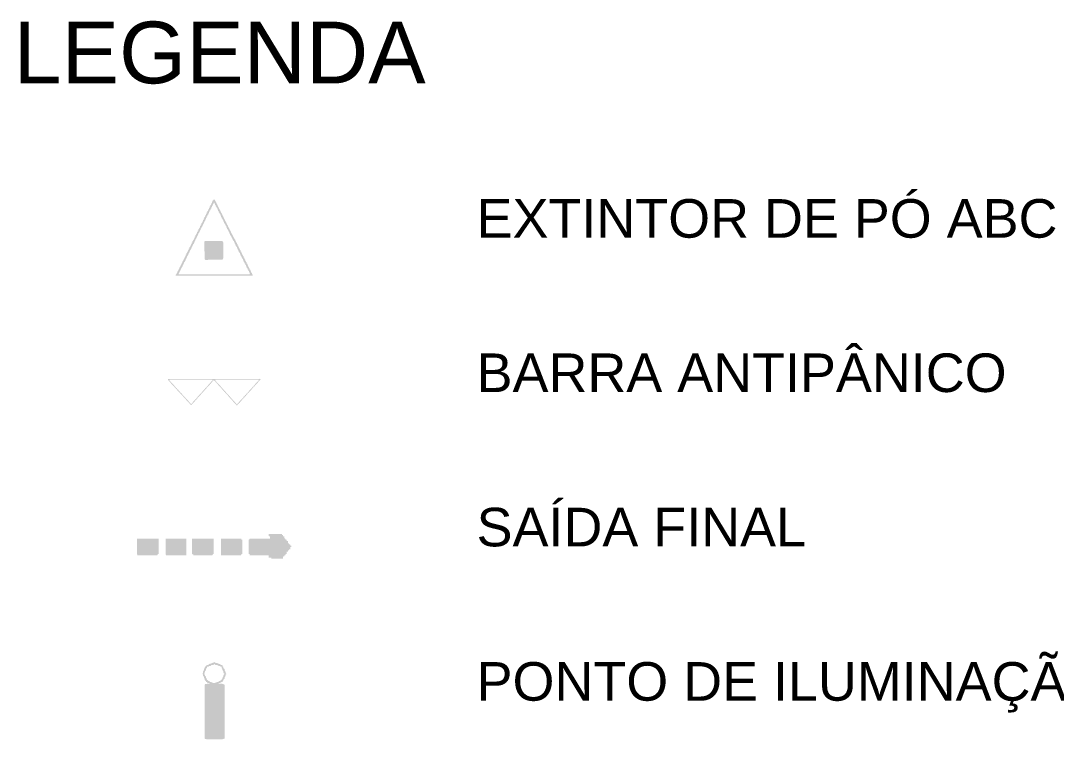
# Model space of a CAD drawing. Header units: metres. Extents: x -2 to 169, y -5 to 45.
# Drawn here: x 34.05 to 40.76, y 11.25 to 15.91 of the extents above; entities that cross this region are included whole.
import ezdxf

# ---------------------------------------------------------------- set-up
doc = ezdxf.new("R2010")
doc.units = ezdxf.units.M
doc.header["$LTSCALE"] = 0.1
doc.layers.add('LEGENDA', color=7, linetype='Continuous', lineweight=13)
doc.styles.add('COSCIP-TEXTO', font='arial.ttf')

# ---------------------------------------------------------------- blocks, each defined once
blk = doc.blocks.new('EXTINTOR_PQS_ABC')
h = blk.add_hatch(color=256)
h.dxf.hatch_style = 1
h.paths.add_polyline_path([(-0.0118, 0.4919), (0.0099, 0.4919), (0.0123, 0.4772), (0.0195, 0.4723), (0.0212, 0.4567), (0.0293, 0.4527), (0.0312, 0.438), (0.0394, 0.4331), (0.0421, 0.4184), (0.0491, 0.4136), (0.0512, 0.3989), (0.0586, 0.394), (0.0603, 0.3776), (0.0677, 0.3755), (0.0701, 0.3597), (0.0785, 0.3548), (0.0813, 0.3401), (0.0882, 0.3352), (0.0902, 0.3206), (0.0978, 0.3157), (0.0995, 0.2991), (0.1068, 0.2973), (0.11, 0.2814), (0.1177, 0.2765), (0.1204, 0.2618), (0.1274, 0.2569), (0.1293, 0.2423), (0.1369, 0.2374), (0.1386, 0.221), (0.1469, 0.2178), (0.1493, 0.2031), (0.1558, 0.2), (0.1595, 0.1835), (0.1665, 0.1786), (0.1681, 0.164), (0.1761, 0.1591), (0.1778, 0.1419), (0.1861, 0.1395), (0.1886, 0.1248), (0.1949, 0.1217), (0.1987, 0.1052), (0.2056, 0.1003), (0.2074, 0.0856), (0.2153, 0.0808), (0.2169, 0.0655), (0.2253, 0.0612), (0.2281, 0.0465), (0.2351, 0.0416), (0.2377, 0.0269), (0.2447, 0.022), (0.2463, 0.0068), (0.2536, 0.0042), (0.2561, -0.0065), (0.2621, -0.0098), (0.2659, -0.0229), (0.2732, -0.0256), (0.2757, -0.0426), (0.2823, -0.0465), (0.2854, -0.0627), (0.2928, -0.0706), (0.2952, -0.0822), (0.302, -0.0856), (0.305, -0.1011), (0.3124, -0.1037), (0.3148, -0.1209), (0.3216, -0.1248), (0.324, -0.1395), (0.3334, -0.1517), (0.3344, -0.1603), (0.3415, -0.164), (0.3442, -0.1794), (0.3515, -0.1823), (0.3535, -0.1982), (0.3603, -0.2031), (0.3637, -0.2195), (0.3726, -0.23), (0.3735, -0.2385), (0.3809, -0.2416), (0.3833, -0.2577), (0.3907, -0.2606), (0.3927, -0.2765), (0.3993, -0.2814), (0.4052, -0.3034), (0.4118, -0.3083), (0.4127, -0.3166), (0.42, -0.3199), (0.4225, -0.336), (0.4298, -0.3392), (0.4323, -0.356), (0.4383, -0.3597), (0.4413, -0.3744), (0.4445, -0.3818), (0.451, -0.3866), (0.4518, -0.3949), (0.4592, -0.3977), (0.4613, -0.4136), (0.469, -0.4179), (0.4714, -0.4344), (0.4769, -0.438), (0.4812, -0.4544), (0.4867, -0.4576), (0.4902, -0.4649), (0.491, -0.4731), (0.4983, -0.4756), (0.5, -0.4919), (-0.5, -0.4919), (-0.4976, -0.4748), (-0.4896, -0.4723), (-0.4858, -0.4576), (-0.4799, -0.4527), (-0.4767, -0.438), (-0.4707, -0.4345), (-0.4682, -0.4237), (-0.462, -0.4209), (-0.4585, -0.4042), (-0.4524, -0.4013), (-0.4499, -0.3866), (-0.4462, -0.3785), (-0.4413, -0.3759), (-0.437, -0.3597), (-0.4315, -0.3563), (-0.4291, -0.3455), (-0.4225, -0.3426), (-0.4204, -0.3279), (-0.4138, -0.323), (-0.4108, -0.3083), (-0.4071, -0.2999), (-0.4022, -0.2975), (-0.3982, -0.2814), (-0.3924, -0.278), (-0.3899, -0.2672), (-0.3834, -0.2643), (-0.3813, -0.2496), (-0.3753, -0.2452), (-0.3723, -0.2374), (-0.3704, -0.2218), (-0.363, -0.2185), (-0.3606, -0.2022), (-0.3532, -0.1992), (-0.3508, -0.1878), (-0.3428, -0.1786), (-0.3402, -0.164), (-0.3337, -0.1601), (-0.3312, -0.1432), (-0.3239, -0.1402), (-0.3214, -0.1244), (-0.3141, -0.121), (-0.3096, -0.1052), (-0.3037, -0.1003), (-0.3005, -0.0856), (-0.2945, -0.0818), (-0.2921, -0.0649), (-0.2847, -0.062), (-0.2822, -0.0465), (-0.2749, -0.043), (-0.2739, -0.0343), (-0.2651, -0.0236), (-0.262, -0.0098), (-0.2554, -0.0059), (-0.2536, 0.0122), (-0.2465, 0.0147), (-0.2431, 0.0326), (-0.2357, 0.0343), (-0.2337, 0.0514), (-0.226, 0.0538), (-0.224, 0.071), (-0.217, 0.0734), (-0.2144, 0.0905), (-0.2074, 0.093), (-0.2046, 0.1101), (-0.1965, 0.1126), (-0.1945, 0.1297), (-0.1868, 0.132), (-0.1848, 0.1493), (-0.1779, 0.1517), (-0.1753, 0.1688), (-0.1677, 0.1713), (-0.1648, 0.1891), (-0.1573, 0.1909), (-0.1553, 0.208), (-0.1477, 0.2104), (-0.1457, 0.2276), (-0.1388, 0.23), (-0.1365, 0.2472), (-0.1306, 0.2514), (-0.1257, 0.2686), (-0.1186, 0.2716), (-0.1168, 0.2863), (-0.1093, 0.2912), (-0.1072, 0.3059), (-0.1012, 0.3109), (-0.0963, 0.3277), (-0.0908, 0.3304), (-0.0877, 0.345), (-0.0796, 0.3499), (-0.0777, 0.3646), (-0.0707, 0.3695), (-0.0681, 0.3842), (-0.062, 0.3892), (-0.0571, 0.4059), (-0.0515, 0.4087), (-0.0485, 0.4233), (-0.0404, 0.4282), (-0.0385, 0.4429), (-0.0312, 0.4478), (-0.029, 0.4625), (-0.0254, 0.4698), (-0.0204, 0.473), (-0.018, 0.4841), (-0.0119, 0.487)])
h.paths.add_polyline_path([(-0.0082, 0.4529), (-0.0105, 0.4356), (-0.018, 0.4335), (-0.0201, 0.416), (-0.0278, 0.4126), (-0.0296, 0.3964), (-0.0369, 0.394), (-0.04, 0.3762), (-0.0475, 0.3744), (-0.0495, 0.3573), (-0.0571, 0.3549), (-0.0592, 0.3377), (-0.0663, 0.3352), (-0.0687, 0.3181), (-0.0763, 0.3157), (-0.0787, 0.2985), (-0.0868, 0.2961), (-0.0888, 0.279), (-0.0963, 0.2767), (-0.0983, 0.2594), (-0.1055, 0.2569), (-0.1078, 0.2398), (-0.1136, 0.2374), (-0.1171, 0.2202), (-0.1255, 0.2153), (-0.1272, 0.2007), (-0.1344, 0.1958), (-0.1368, 0.1811), (-0.1429, 0.1762), (-0.1464, 0.1615), (-0.1535, 0.1566), (-0.1575, 0.1402), (-0.1647, 0.137), (-0.1664, 0.1224), (-0.1738, 0.1175), (-0.1759, 0.1028), (-0.1822, 0.0979), (-0.1868, 0.0812), (-0.193, 0.0783), (-0.1955, 0.0636), (-0.2037, 0.0587), (-0.2055, 0.044), (-0.2124, 0.0392), (-0.215, 0.0245), (-0.2213, 0.0196), (-0.2247, 0.0049), (-0.2323, 0), (-0.2358, -0.0192), (-0.2431, -0.0233), (-0.2456, -0.0392), (-0.2532, -0.044), (-0.2554, -0.0612), (-0.2627, -0.063), (-0.2651, -0.0797), (-0.2725, -0.0821), (-0.2768, -0.0979), (-0.2828, -0.1028), (-0.2848, -0.1175), (-0.2921, -0.1217), (-0.2945, -0.1392), (-0.3018, -0.1413), (-0.3043, -0.1575), (-0.3116, -0.1605), (-0.3148, -0.1762), (-0.3219, -0.1811), (-0.3239, -0.1969), (-0.3312, -0.2001), (-0.3337, -0.2176), (-0.341, -0.2196), (-0.3434, -0.2354), (-0.3508, -0.2386), (-0.3531, -0.2569), (-0.3606, -0.2593), (-0.3624, -0.2765), (-0.369, -0.279), (-0.3728, -0.2973), (-0.3792, -0.2985), (-0.3819, -0.3157), (-0.39, -0.3181), (-0.392, -0.3352), (-0.3993, -0.3377), (-0.4015, -0.3548), (-0.408, -0.3573), (-0.412, -0.3756), (-0.4193, -0.3785), (-0.4211, -0.394), (-0.4292, -0.3964), (-0.4311, -0.4136), (-0.4385, -0.416), (-0.4407, -0.4331), (-0.4473, -0.4356), (-0.4511, -0.4539), (-0.4585, -0.4566), (-0.4598, -0.4723), (-0.456, -0.4746), (0.4592, -0.4743), (0.4614, -0.4698), (0.4592, -0.4539), (0.4539, -0.4503), (0.4494, -0.4343), (0.4424, -0.4307), (0.4396, -0.4152), (0.4323, -0.4132), (0.4301, -0.3964), (0.4225, -0.3928), (0.4205, -0.3768), (0.4137, -0.372), (0.4102, -0.3562), (0.4029, -0.3534), (0.4005, -0.3371), (0.3931, -0.3351), (0.3907, -0.3175), (0.3833, -0.3139), (0.3814, -0.2985), (0.3752, -0.2936), (0.3711, -0.2779), (0.3637, -0.275), (0.3613, -0.2587), (0.354, -0.2568), (0.3515, -0.2391), (0.3442, -0.235), (0.3422, -0.2202), (0.3354, -0.2153), (0.3319, -0.1998), (0.3246, -0.1976), (0.3221, -0.1805), (0.3148, -0.1785), (0.3124, -0.1609), (0.305, -0.1567), (0.3031, -0.1419), (0.296, -0.137), (0.2928, -0.1215), (0.2854, -0.1193), (0.283, -0.1022), (0.2757, -0.1002), (0.2735, -0.0832), (0.2667, -0.0783), (0.2634, -0.0623), (0.2571, -0.0587), (0.2536, -0.0433), (0.2463, -0.0414), (0.2441, -0.0245), (0.2365, -0.0218), (0.2341, -0.007), (0.2263, -0.0049), (0.2243, 0.0122), (0.2162, 0.0147), (0.2132, 0.0318), (0.2062, 0.0343), (0.2031, 0.0514), (0.1966, 0.0538), (0.1942, 0.071), (0.1871, 0.0734), (0.1851, 0.0905), (0.1778, 0.092), (0.174, 0.1101), (0.1671, 0.1126), (0.1639, 0.1297), (0.1575, 0.1321), (0.1558, 0.149), (0.148, 0.1517), (0.1459, 0.1688), (0.1378, 0.1713), (0.136, 0.186), (0.1279, 0.1909), (0.1247, 0.208), (0.1183, 0.2104), (0.1166, 0.2267), (0.1087, 0.23), (0.1062, 0.2472), (0.0986, 0.2496), (0.0968, 0.2643), (0.0888, 0.2692), (0.0858, 0.2863), (0.0792, 0.2888), (0.0775, 0.3059), (0.0701, 0.3076), (0.0677, 0.3244), (0.0594, 0.3279), (0.0575, 0.3426), (0.0496, 0.3475), (0.0465, 0.3646), (0.0401, 0.3671), (0.0383, 0.3837), (0.0303, 0.3866), (0.0285, 0.4019), (0.0212, 0.4049), (0.017, 0.4233), (0.0105, 0.4258), (0.0077, 0.4429), (0.0016, 0.4442), (-0.0009, 0.4533)], flags=16)
h.paths.add_polyline_path([(-0.1254, -0.044), (0.1082, -0.044), (0.1093, -0.0523), (0.1152, -0.0563), (0.116, -0.0661), (0.116, -0.2643), (0.1147, -0.2741), (0.1082, -0.279), (0.1069, -0.2863), (-0.1134, -0.2869), (-0.1169, -0.2863), (-0.1183, -0.2811), (-0.1257, -0.2787), (-0.1272, -0.0563)])
blk = doc.blocks.new('BARRA_ANTIPANICO')
h = blk.add_hatch(color=256)
h.dxf.hatch_style = 1
h.paths.add_polyline_path([(-0.4913, 0.1424), (-0.0175, 0.1425), (-0.0131, 0.1424), (-0.0126, 0.1405), (-0.0099, 0.1404), (0.0063, 0.1405), (0.0067, 0.1424), (0.0084, 0.1425), (0.4802, 0.1425), (0.4856, 0.1424), (0.4861, 0.1405), (0.4888, 0.1404), (0.4907, 0.1405), (0.4917, 0.143), (0.4946, 0.1432), (0.4958, 0.1424), (0.4963, 0.1395), (0.4997, 0.1386), (0.5, 0.1367), (0.4994, 0.1347), (0.4965, 0.1343), (0.4955, 0.1295), (0.4916, 0.129), (0.4907, 0.1244), (0.4875, 0.1242), (0.4867, 0.1203), (0.4829, 0.1194), (0.4819, 0.1156), (0.4781, 0.1146), (0.4771, 0.1108), (0.4727, 0.1088), (0.4711, 0.1021), (0.4679, 0.1002), (0.4668, 0.0966), (0.4632, 0.0954), (0.462, 0.0916), (0.4585, 0.0906), (0.4578, 0.0868), (0.4543, 0.0863), (0.4533, 0.0818), (0.4495, 0.0814), (0.4488, 0.0772), (0.4447, 0.0766), (0.444, 0.0724), (0.4399, 0.0717), (0.4393, 0.0676), (0.436, 0.0666), (0.4351, 0.0622), (0.4317, 0.0619), (0.431, 0.058), (0.4268, 0.0571), (0.4262, 0.0532), (0.4223, 0.0523), (0.4215, 0.0484), (0.4179, 0.0474), (0.415, 0.0398), (0.4131, 0.0397), (0.4104, 0.0369), (0.4104, 0.035), (0.4083, 0.0348), (0.4065, 0.0331), (0.4057, 0.0302), (0.4028, 0.0283), (0.4021, 0.0244), (0.3987, 0.024), (0.3978, 0.0197), (0.3939, 0.0191), (0.3929, 0.0147), (0.3891, 0.0143), (0.3881, 0.0099), (0.3843, 0.0094), (0.3837, 0.0053), (0.3795, 0.0044), (0.3785, -0.0001), (0.3747, -0.0005), (0.3743, -0.0043), (0.3709, -0.0053), (0.3705, -0.0091), (0.3665, -0.0101), (0.3651, -0.0148), (0.3622, -0.0153), (0.3603, -0.0187), (0.3572, -0.0197), (0.3572, -0.0216), (0.3555, -0.0237), (0.3526, -0.0245), (0.3502, -0.0312), (0.3463, -0.0331), (0.3456, -0.0369), (0.3416, -0.0379), (0.3412, -0.0417), (0.3378, -0.0427), (0.3373, -0.0466), (0.333, -0.0475), (0.3325, -0.0515), (0.3287, -0.052), (0.3277, -0.0566), (0.3239, -0.057), (0.3234, -0.0609), (0.3191, -0.0618), (0.3181, -0.0662), (0.3142, -0.0667), (0.3139, -0.0705), (0.3105, -0.072), (0.3102, -0.0753), (0.3061, -0.0772), (0.3047, -0.081), (0.3013, -0.082), (0.2999, -0.0858), (0.2966, -0.0868), (0.2946, -0.0935), (0.2907, -0.0954), (0.2901, -0.0993), (0.2859, -0.1002), (0.2854, -0.1041), (0.2812, -0.105), (0.2807, -0.1089), (0.2774, -0.1098), (0.2769, -0.1139), (0.2731, -0.1143), (0.2724, -0.1184), (0.2683, -0.1192), (0.2677, -0.1232), (0.2635, -0.124), (0.2629, -0.128), (0.2587, -0.1289), (0.2577, -0.1335), (0.2544, -0.1338), (0.2536, -0.1376), (0.25, -0.1386), (0.2489, -0.1424), (0.2462, -0.1432), (0.2404, -0.1429), (0.2392, -0.1386), (0.2351, -0.1376), (0.2347, -0.1338), (0.2304, -0.1328), (0.2299, -0.1287), (0.2261, -0.1283), (0.2251, -0.1239), (0.2213, -0.1235), (0.2203, -0.119), (0.2163, -0.1184), (0.2159, -0.1146), (0.2126, -0.1132), (0.2123, -0.1098), (0.2088, -0.1088), (0.2076, -0.105), (0.2032, -0.1031), (0.2028, -0.1002), (0.2011, -0.0984), (0.1991, -0.0983), (0.1971, -0.0916), (0.1927, -0.0897), (0.1917, -0.0858), (0.1879, -0.0849), (0.187, -0.081), (0.1839, -0.0808), (0.183, -0.0762), (0.1796, -0.0753), (0.1793, -0.0715), (0.1752, -0.0709), (0.1745, -0.0667), (0.1704, -0.066), (0.1695, -0.0616), (0.1656, -0.0611), (0.1647, -0.0566), (0.1611, -0.0561), (0.1605, -0.0523), (0.1565, -0.0513), (0.1557, -0.0475), (0.1513, -0.0458), (0.1495, -0.0388), (0.1466, -0.0369), (0.1462, -0.034), (0.1418, -0.0321), (0.1407, -0.0286), (0.1378, -0.0282), (0.1359, -0.0236), (0.133, -0.0233), (0.1321, -0.0187), (0.1282, -0.0183), (0.1273, -0.0148), (0.123, -0.0139), (0.1225, -0.01), (0.1187, -0.0096), (0.1179, -0.0053), (0.1147, -0.0043), (0.1143, -0.0005), (0.11, 0.0004), (0.1096, 0.0043), (0.1052, 0.0053), (0.1048, 0.0091), (0.1004, 0.0106), (0.0986, 0.0177), (0.0956, 0.0186), (0.094, 0.0206), (0.094, 0.0225), (0.0918, 0.0228), (0.0899, 0.0244), (0.0889, 0.0276), (0.086, 0.0283), (0.085, 0.0321), (0.0816, 0.034), (0.0813, 0.0378), (0.0768, 0.0388), (0.0765, 0.0427), (0.0726, 0.043), (0.0717, 0.0475), (0.0678, 0.0479), (0.0671, 0.0523), (0.063, 0.053), (0.0621, 0.0574), (0.058, 0.058), (0.0573, 0.0622), (0.0533, 0.0628), (0.0529, 0.0666), (0.0496, 0.0676), (0.0486, 0.0722), (0.0458, 0.073), (0.0439, 0.0771), (0.0407, 0.0782), (0.0407, 0.0801), (0.0391, 0.0818), (0.0358, 0.0829), (0.0333, 0.0906), (0.0304, 0.0908), (0.0289, 0.0954), (0.0249, 0.0964), (0.0241, 0.1002), (0.0208, 0.1004), (0.0199, 0.1046), (0.0165, 0.106), (0.016, 0.11), (0.0122, 0.1104), (0.0115, 0.1146), (0.0074, 0.1152), (0.0067, 0.1194), (0.0026, 0.12), (0.002, 0.1242), (-0.0025, 0.1251), (-0.0028, 0.128), (-0.0041, 0.129), (-0.007, 0.1282), (-0.0079, 0.1244), (-0.0118, 0.1233), (-0.0119, 0.1203), (-0.0152, 0.1184), (-0.0166, 0.1146), (-0.0197, 0.1136), (-0.0223, 0.1069), (-0.0242, 0.1069), (-0.026, 0.105), (-0.0271, 0.1015), (-0.0306, 0.1002), (-0.0315, 0.0964), (-0.0353, 0.0954), (-0.0357, 0.0916), (-0.0396, 0.0911), (-0.0405, 0.0867), (-0.0447, 0.0858), (-0.0451, 0.082), (-0.0485, 0.081), (-0.0492, 0.0768), (-0.053, 0.0764), (-0.0535, 0.0724), (-0.0578, 0.0715), (-0.0582, 0.0676), (-0.0626, 0.0667), (-0.063, 0.0628), (-0.067, 0.0619), (-0.0676, 0.058), (-0.0712, 0.057), (-0.0723, 0.0532), (-0.0765, 0.0513), (-0.077, 0.0484), (-0.0801, 0.0465), (-0.0824, 0.0398), (-0.0863, 0.0379), (-0.0866, 0.0348), (-0.0904, 0.0337), (-0.0919, 0.0292), (-0.0958, 0.0283), (-0.0962, 0.0244), (-0.1005, 0.0235), (-0.101, 0.0195), (-0.1051, 0.0187), (-0.1058, 0.0145), (-0.1098, 0.0139), (-0.1102, 0.0101), (-0.1136, 0.0091), (-0.1144, 0.0048), (-0.1182, 0.0044), (-0.1192, -0.0001), (-0.1227, -0.0005), (-0.124, -0.0051), (-0.127, -0.0053), (-0.128, -0.0091), (-0.1316, -0.0101), (-0.1328, -0.0139), (-0.137, -0.0158), (-0.1391, -0.0216), (-0.1422, -0.0227), (-0.1432, -0.0266), (-0.1467, -0.0283), (-0.147, -0.0315), (-0.1514, -0.0331), (-0.1518, -0.0369), (-0.1556, -0.0374), (-0.1566, -0.0419), (-0.1604, -0.0423), (-0.1611, -0.0465), (-0.1652, -0.0472), (-0.1662, -0.0516), (-0.1702, -0.0523), (-0.171, -0.0567), (-0.1748, -0.0572), (-0.1751, -0.0609), (-0.1786, -0.0623), (-0.1789, -0.0657), (-0.1828, -0.0667), (-0.1837, -0.0705), (-0.1881, -0.0724), (-0.19, -0.0791), (-0.1921, -0.0793), (-0.1945, -0.082), (-0.1945, -0.0839), (-0.1986, -0.0858), (-0.1997, -0.0892), (-0.2026, -0.0898), (-0.2037, -0.0945), (-0.2074, -0.0949), (-0.2084, -0.0994), (-0.2116, -0.1002), (-0.212, -0.1041), (-0.216, -0.1046), (-0.217, -0.1091), (-0.221, -0.1098), (-0.2218, -0.1142), (-0.2256, -0.1146), (-0.2266, -0.119), (-0.2304, -0.1194), (-0.2308, -0.1232), (-0.2352, -0.1242), (-0.2355, -0.128), (-0.2387, -0.1299), (-0.24, -0.1339), (-0.2429, -0.1347), (-0.2437, -0.1376), (-0.2458, -0.1386), (-0.2534, -0.1384), (-0.2553, -0.1367), (-0.2554, -0.1347), (-0.2573, -0.1347), (-0.2592, -0.1328), (-0.2599, -0.1299), (-0.2621, -0.1297), (-0.2639, -0.128), (-0.2649, -0.1242), (-0.2685, -0.1232), (-0.2688, -0.1198), (-0.2723, -0.1184), (-0.2726, -0.1148), (-0.2765, -0.1143), (-0.2774, -0.1099), (-0.2812, -0.1095), (-0.2822, -0.105), (-0.286, -0.1046), (-0.287, -0.1), (-0.2908, -0.0995), (-0.2914, -0.0954), (-0.2956, -0.0946), (-0.2966, -0.0902), (-0.3005, -0.0897), (-0.301, -0.0858), (-0.3044, -0.0849), (-0.3052, -0.0805), (-0.3087, -0.0801), (-0.31, -0.0755), (-0.3129, -0.0748), (-0.314, -0.0715), (-0.3158, -0.0699), (-0.3177, -0.0699), (-0.3188, -0.0667), (-0.3206, -0.065), (-0.3225, -0.065), (-0.3228, -0.0628), (-0.3254, -0.0602), (-0.3275, -0.0599), (-0.3297, -0.0532), (-0.333, -0.0522), (-0.334, -0.048), (-0.3375, -0.0465), (-0.3378, -0.043), (-0.3417, -0.0424), (-0.3426, -0.0381), (-0.3465, -0.0375), (-0.3474, -0.0331), (-0.3513, -0.0327), (-0.3522, -0.0282), (-0.356, -0.0278), (-0.357, -0.0232), (-0.3608, -0.0228), (-0.3615, -0.0187), (-0.3656, -0.018), (-0.3662, -0.0149), (-0.3697, -0.0139), (-0.3701, -0.0101), (-0.3743, -0.0093), (-0.3752, -0.0047), (-0.3782, -0.0043), (-0.38, 0.0003), (-0.3829, 0.001), (-0.384, 0.0043), (-0.388, 0.0062), (-0.3888, 0.0091), (-0.393, 0.011), (-0.3936, 0.0139), (-0.3954, 0.0158), (-0.3973, 0.0158), (-0.3992, 0.0225), (-0.4028, 0.0244), (-0.403, 0.0276), (-0.4076, 0.0292), (-0.4085, 0.0331), (-0.4117, 0.0333), (-0.4132, 0.0379), (-0.4165, 0.0381), (-0.4177, 0.0427), (-0.4213, 0.043), (-0.4221, 0.0475), (-0.4264, 0.0484), (-0.427, 0.0525), (-0.4312, 0.0532), (-0.4316, 0.0571), (-0.435, 0.058), (-0.4354, 0.0619), (-0.4398, 0.0628), (-0.4402, 0.0666), (-0.4443, 0.0674), (-0.4452, 0.072), (-0.4491, 0.0729), (-0.4494, 0.0762), (-0.4539, 0.0777), (-0.4542, 0.081), (-0.4587, 0.0826), (-0.459, 0.0858), (-0.4635, 0.0873), (-0.4638, 0.0906), (-0.4667, 0.0925), (-0.4692, 0.1001), (-0.4721, 0.1003), (-0.4732, 0.104), (-0.4769, 0.1051), (-0.4788, 0.1097), (-0.4817, 0.11), (-0.4836, 0.1146), (-0.4865, 0.1148), (-0.4876, 0.1194), (-0.4913, 0.1198), (-0.4922, 0.1243), (-0.4965, 0.1251), (-0.4968, 0.129), (-0.4999, 0.1299), (-0.5, 0.1386), (-0.4914, 0.1405)])
h.paths.add_polyline_path([(0.0132, 0.1328), (0.011, 0.129), (0.0109, 0.1261), (0.0132, 0.1234), (0.0151, 0.1234), (0.0153, 0.1213), (0.019, 0.1184), (0.0213, 0.1117), (0.0254, 0.1098), (0.0256, 0.1066), (0.0295, 0.1057), (0.0304, 0.1016), (0.0349, 0.1002), (0.0352, 0.0967), (0.0396, 0.0954), (0.04, 0.0915), (0.0442, 0.0906), (0.0448, 0.0865), (0.0489, 0.0858), (0.0493, 0.082), (0.0528, 0.081), (0.0534, 0.0769), (0.0573, 0.0764), (0.0582, 0.0718), (0.0614, 0.0714), (0.0624, 0.0676), (0.0662, 0.0666), (0.0672, 0.0628), (0.0717, 0.0611), (0.0736, 0.054), (0.0755, 0.054), (0.0773, 0.0523), (0.0784, 0.0486), (0.0821, 0.0475), (0.0822, 0.0446), (0.0859, 0.0427), (0.0869, 0.0388), (0.0899, 0.0386), (0.0908, 0.034), (0.0952, 0.0331), (0.0956, 0.0291), (0.0999, 0.0283), (0.1004, 0.0243), (0.1047, 0.0235), (0.1052, 0.0194), (0.1091, 0.019), (0.11, 0.0143), (0.1139, 0.0138), (0.1143, 0.0101), (0.1177, 0.0091), (0.1187, 0.0047), (0.1225, 0.0042), (0.1229, 0.0005), (0.1244, -0.0011), (0.1266, -0.0014), (0.1291, -0.0082), (0.1321, -0.009), (0.1338, -0.011), (0.1339, -0.013), (0.1369, -0.0139), (0.1388, -0.0176), (0.1417, -0.0179), (0.1426, -0.0225), (0.147, -0.0235), (0.1474, -0.0273), (0.1509, -0.0283), (0.1512, -0.0321), (0.1551, -0.0325), (0.1561, -0.0371), (0.1602, -0.0379), (0.1608, -0.0421), (0.1647, -0.0425), (0.1653, -0.0465), (0.1697, -0.0475), (0.1704, -0.0517), (0.1743, -0.0522), (0.1746, -0.0561), (0.1786, -0.058), (0.1792, -0.0609), (0.1824, -0.0628), (0.1824, -0.0647), (0.1839, -0.0665), (0.1872, -0.0676), (0.1892, -0.0743), (0.1933, -0.0762), (0.1935, -0.0794), (0.1973, -0.0803), (0.1988, -0.0849), (0.2028, -0.0858), (0.2035, -0.0897), (0.2074, -0.0906), (0.2078, -0.0947), (0.212, -0.0954), (0.2124, -0.0993), (0.2158, -0.1002), (0.2162, -0.1041), (0.2203, -0.1047), (0.2213, -0.1092), (0.2251, -0.1097), (0.2261, -0.1142), (0.2295, -0.1146), (0.2302, -0.1184), (0.2342, -0.1194), (0.235, -0.1232), (0.2395, -0.1251), (0.2413, -0.1319), (0.2462, -0.1324), (0.2477, -0.1319), (0.25, -0.1252), (0.252, -0.1251), (0.2537, -0.1232), (0.2544, -0.1204), (0.2585, -0.1184), (0.2596, -0.115), (0.2625, -0.1144), (0.2644, -0.1098), (0.2673, -0.1095), (0.2683, -0.105), (0.2721, -0.1045), (0.2731, -0.1), (0.2773, -0.0993), (0.2777, -0.0954), (0.2811, -0.0945), (0.2817, -0.0903), (0.2855, -0.0898), (0.286, -0.0858), (0.2903, -0.0849), (0.2913, -0.0805), (0.2951, -0.0801), (0.2961, -0.0757), (0.2999, -0.0753), (0.3002, -0.0715), (0.3047, -0.0695), (0.3048, -0.0667), (0.3066, -0.0648), (0.3085, -0.0648), (0.3086, -0.0628), (0.3124, -0.0599), (0.3124, -0.058), (0.3151, -0.0551), (0.3152, -0.0532), (0.3172, -0.0531), (0.3189, -0.0513), (0.3191, -0.0483), (0.3235, -0.0465), (0.3239, -0.0427), (0.3277, -0.0422), (0.3286, -0.0379), (0.3325, -0.0374), (0.3334, -0.0331), (0.3373, -0.0326), (0.338, -0.0283), (0.3413, -0.0273), (0.3416, -0.0235), (0.3459, -0.0226), (0.3469, -0.0182), (0.3507, -0.0178), (0.3517, -0.0143), (0.3555, -0.0139), (0.3565, -0.0093), (0.3594, -0.0091), (0.3613, -0.0044), (0.3642, -0.0041), (0.3652, -0.0005), (0.3695, 0.0014), (0.37, 0.0043), (0.3731, 0.0062), (0.3747, 0.0131), (0.3791, 0.0149), (0.3795, 0.0185), (0.3833, 0.0191), (0.3843, 0.0234), (0.3887, 0.0244), (0.3891, 0.0283), (0.3933, 0.0292), (0.3939, 0.0334), (0.3977, 0.0338), (0.3983, 0.0379), (0.4027, 0.0388), (0.4031, 0.0427), (0.4065, 0.0436), (0.4073, 0.0479), (0.4111, 0.0484), (0.4121, 0.053), (0.4153, 0.0532), (0.4169, 0.0578), (0.4199, 0.058), (0.4209, 0.0619), (0.4255, 0.0637), (0.4257, 0.0666), (0.4298, 0.0686), (0.4319, 0.0753), (0.4359, 0.0772), (0.4364, 0.0801), (0.4397, 0.082), (0.4409, 0.0857), (0.4444, 0.0868), (0.4452, 0.0906), (0.449, 0.0916), (0.4495, 0.0956), (0.4533, 0.0961), (0.454, 0.1002), (0.4581, 0.1009), (0.4588, 0.105), (0.4629, 0.1057), (0.4639, 0.1103), (0.4677, 0.1107), (0.4681, 0.1146), (0.4716, 0.1156), (0.4719, 0.1194), (0.4763, 0.1203), (0.4767, 0.1242), (0.481, 0.1251), (0.4813, 0.1261), (0.4802, 0.1329)], flags=16)
h.paths.add_polyline_path([(-0.4807, 0.1328), (-0.4811, 0.1309), (-0.4836, 0.1291), (-0.4855, 0.129), (-0.4857, 0.128), (-0.4855, 0.126), (-0.4836, 0.1259), (-0.4819, 0.1242), (-0.4811, 0.1203), (-0.4778, 0.1201), (-0.4768, 0.1156), (-0.4724, 0.1146), (-0.472, 0.1108), (-0.4677, 0.1098), (-0.4673, 0.106), (-0.4639, 0.105), (-0.4635, 0.1012), (-0.4596, 0.1007), (-0.4589, 0.0964), (-0.4548, 0.0957), (-0.4539, 0.0912), (-0.45, 0.0908), (-0.4491, 0.0864), (-0.4451, 0.0858), (-0.4443, 0.0816), (-0.4403, 0.081), (-0.4395, 0.0767), (-0.4358, 0.0762), (-0.4353, 0.0724), (-0.4324, 0.0705), (-0.4323, 0.0686), (-0.4309, 0.0668), (-0.4277, 0.0657), (-0.4277, 0.0638), (-0.4251, 0.061), (-0.4231, 0.0609), (-0.4231, 0.059), (-0.4203, 0.0562), (-0.4183, 0.0561), (-0.4158, 0.0494), (-0.4136, 0.0491), (-0.4119, 0.0475), (-0.4117, 0.0443), (-0.4071, 0.0427), (-0.4064, 0.0388), (-0.4023, 0.0379), (-0.4021, 0.0345), (-0.3985, 0.0331), (-0.3982, 0.0296), (-0.3938, 0.0283), (-0.3935, 0.0244), (-0.3896, 0.024), (-0.3887, 0.0194), (-0.3848, 0.019), (-0.3839, 0.0146), (-0.3797, 0.0139), (-0.3791, 0.0098), (-0.375, 0.0091), (-0.3743, 0.0049), (-0.3704, 0.0046), (-0.3699, 0.0005), (-0.3666, -0.0007), (-0.3656, -0.005), (-0.3625, -0.0053), (-0.3615, -0.0091), (-0.357, -0.0109), (-0.356, -0.0146), (-0.3531, -0.0149), (-0.3513, -0.0184), (-0.3484, -0.0187), (-0.3455, -0.0272), (-0.3426, -0.0275), (-0.3408, -0.0321), (-0.3371, -0.0331), (-0.3369, -0.036), (-0.3332, -0.0379), (-0.3322, -0.0417), (-0.3285, -0.0427), (-0.3276, -0.0465), (-0.3244, -0.0468), (-0.3234, -0.0514), (-0.3192, -0.0523), (-0.3186, -0.0563), (-0.3144, -0.0571), (-0.3139, -0.0611), (-0.3096, -0.0619), (-0.3091, -0.0659), (-0.3048, -0.0667), (-0.3045, -0.0705), (-0.3011, -0.0715), (-0.3004, -0.0758), (-0.2967, -0.0762), (-0.2962, -0.0801), (-0.292, -0.081), (-0.2914, -0.0849), (-0.2873, -0.0858), (-0.2866, -0.0897), (-0.2822, -0.0913), (-0.2819, -0.0945), (-0.2779, -0.0964), (-0.2758, -0.1031), (-0.2717, -0.105), (-0.2712, -0.1079), (-0.2679, -0.1098), (-0.2669, -0.1133), (-0.2631, -0.1146), (-0.2621, -0.1181), (-0.2592, -0.1185), (-0.2578, -0.1232), (-0.2544, -0.1236), (-0.2534, -0.128), (-0.2525, -0.1282), (-0.2448, -0.1277), (-0.2445, -0.1242), (-0.241, -0.1231), (-0.2399, -0.1194), (-0.2366, -0.1175), (-0.2361, -0.1146), (-0.232, -0.1127), (-0.23, -0.106), (-0.226, -0.1041), (-0.2256, -0.1005), (-0.2218, -0.0998), (-0.2208, -0.0956), (-0.217, -0.095), (-0.2161, -0.0906), (-0.2122, -0.0901), (-0.2115, -0.0858), (-0.2081, -0.0849), (-0.2078, -0.081), (-0.2036, -0.0803), (-0.203, -0.0762), (-0.1988, -0.0754), (-0.1978, -0.0708), (-0.1945, -0.0705), (-0.193, -0.0659), (-0.1901, -0.0656), (-0.189, -0.0619), (-0.1853, -0.0608), (-0.1842, -0.0571), (-0.1802, -0.0551), (-0.1785, -0.0484), (-0.1751, -0.0465), (-0.1748, -0.0435), (-0.171, -0.0424), (-0.1692, -0.0379), (-0.1662, -0.0376), (-0.1652, -0.033), (-0.1614, -0.0325), (-0.1604, -0.028), (-0.1563, -0.0273), (-0.1556, -0.0232), (-0.1518, -0.0228), (-0.1508, -0.0183), (-0.147, -0.0178), (-0.146, -0.0142), (-0.1432, -0.0135), (-0.1429, -0.0101), (-0.1384, -0.0086), (-0.1374, -0.0046), (-0.1336, -0.0038), (-0.1333, -0.0005), (-0.1292, 0.0014), (-0.1274, 0.0081), (-0.1232, 0.0101), (-0.1221, 0.0135), (-0.1192, 0.0141), (-0.1173, 0.0186), (-0.1144, 0.019), (-0.1135, 0.0235), (-0.1102, 0.0244), (-0.1096, 0.0285), (-0.1054, 0.0292), (-0.1048, 0.0333), (-0.101, 0.0337), (-0.1, 0.0382), (-0.0962, 0.0387), (-0.0952, 0.0432), (-0.0914, 0.0437), (-0.0904, 0.0481), (-0.0866, 0.0485), (-0.0856, 0.0529), (-0.0822, 0.0532), (-0.0816, 0.0571), (-0.0787, 0.059), (-0.0779, 0.0619), (-0.076, 0.0636), (-0.0739, 0.0638), (-0.0739, 0.0657), (-0.0712, 0.0684), (-0.0692, 0.0686), (-0.067, 0.0753), (-0.063, 0.0772), (-0.0626, 0.081), (-0.0588, 0.0815), (-0.0578, 0.0858), (-0.054, 0.0863), (-0.0531, 0.0906), (-0.0492, 0.0912), (-0.0485, 0.0954), (-0.0452, 0.0964), (-0.0448, 0.1002), (-0.0405, 0.1011), (-0.0401, 0.105), (-0.0357, 0.1059), (-0.0348, 0.1104), (-0.0314, 0.1108), (-0.03, 0.1154), (-0.0271, 0.1156), (-0.026, 0.1194), (-0.0223, 0.1205), (-0.0212, 0.1242), (-0.017, 0.1261), (-0.0175, 0.1298), (-0.0204, 0.1302), (-0.0223, 0.1328)], flags=16)
blk = doc.blocks.new('ROTA_DE_FUGA_FINAL')
h = blk.add_hatch(color=256)
h.dxf.hatch_style = 1
h.paths.add_polyline_path([(0.3528, 0.0804), (0.4379, 0.0807), (0.4388, 0.0738), (0.4458, 0.0729), (0.4463, 0.066), (0.4538, 0.0655), (0.4551, 0.0515), (0.4612, 0.0505), (0.4621, 0.0431), (0.4686, 0.0427), (0.4695, 0.0353), (0.477, 0.0348), (0.4783, 0.0208), (0.4844, 0.0199), (0.4853, 0.0125), (0.4928, 0.012), (0.4937, 0.0045), (0.5, 0.0032), (0.4996, -0.0033), (0.4938, -0.0043), (0.4928, -0.0174), (0.4919, -0.0182), (0.4853, -0.0186), (0.4844, -0.026), (0.4779, -0.0264), (0.477, -0.0347), (0.4705, -0.0349), (0.4695, -0.0358), (0.4686, -0.048), (0.4677, -0.0489), (0.4621, -0.0493), (0.4612, -0.0576), (0.4547, -0.058), (0.4537, -0.0654), (0.4472, -0.0656), (0.4463, -0.0665), (0.4454, -0.0787), (0.4445, -0.0796), (0.4361, -0.0807), (0.3775, -0.0798), (0.37, -0.0789), (0.3693, -0.074), (0.3682, -0.0733), (0.3542, -0.0729), (0.3527, -0.0721), (0.353, -0.0591), (0.3514, -0.0576), (0.2293, -0.0573), (0.2287, -0.0494), (0.2231, -0.0489), (0.2224, -0.048), (0.2223, -0.0405), (0.2224, 0.0413), (0.2231, 0.0428), (0.2278, 0.0428), (0.2286, 0.0497), (0.2306, 0.0504), (0.3612, 0.0506), (0.3623, 0.0515), (0.3623, 0.0562), (0.3609, 0.059), (0.3607, 0.0651), (0.3527, 0.0664)])
h.paths.add_polyline_path([(-0.1435, 0.0497), (-0.1339, 0.0504), (-0.0038, 0.05), (-0.0038, -0.0498), (-0.0106, -0.0508), (-0.0106, -0.0563), (-0.0131, -0.0576), (-0.1356, -0.0573), (-0.1364, -0.0508), (-0.1423, -0.0505), (-0.1437, -0.0489)])
h.paths.add_polyline_path([(-0.4998, 0.0497), (-0.491, 0.0504), (-0.3608, 0.0498), (-0.3608, -0.0495), (-0.3673, -0.0503), (-0.3675, -0.0563), (-0.3692, -0.0576), (-0.4984, -0.0571), (-0.5, -0.048)])
h.paths.add_polyline_path([(0.0431, 0.0497), (0.053, 0.0504), (0.1729, 0.0504), (0.1751, 0.0497), (0.1757, 0.0441), (0.1813, 0.0439), (0.1823, 0.0422), (0.182, -0.0489), (0.1748, -0.0495), (0.1744, -0.0563), (0.1729, -0.0576), (0.0437, -0.0573), (0.0429, -0.048)])
h.paths.add_polyline_path([(-0.3141, 0.0497), (-0.3041, 0.0504), (-0.1832, 0.0504), (-0.1815, 0.0497), (-0.1806, 0.0413), (-0.1806, -0.048), (-0.1818, -0.0508), (-0.182, -0.0573), (-0.3134, -0.0574), (-0.3143, -0.048)])
blk = doc.blocks.new('PONTO_ILUMINACAO_EMERGENCIA')
h = blk.add_hatch(color=256)
h.dxf.hatch_style = 1
h.paths.add_polyline_path([(-0.0047, 0.5), (0.005, 0.5), (0.0072, 0.4942), (0.0188, 0.4904), (0.0421, 0.4884), (0.0459, 0.4797), (0.077, 0.4757), (0.082, 0.4651), (0.1053, 0.4622), (0.1097, 0.4419), (0.1184, 0.439), (0.1206, 0.4179), (0.1322, 0.4157), (0.1344, 0.3924), (0.1414, 0.3866), (0.1452, 0.3779), (0.1484, 0.3547), (0.1556, 0.3518), (0.1555, 0.3425), (0.1487, 0.3401), (0.1431, 0.3111), (0.1346, 0.3052), (0.1326, 0.282), (0.121, 0.2791), (0.1187, 0.2587), (0.1089, 0.2558), (0.1078, 0.2442), (0.0857, 0.239), (0.0799, 0.2315), (0.0595, 0.2297), (0.0579, 0.2268), (0.0584, 0.221), (0.0624, 0.2194), (0.1177, 0.2184), (0.1206, 0.212), (0.1322, 0.2087), (0.1335, 0.2035), (0.1336, -0.4883), (0.1322, -0.4929), (0.1206, -0.4939), (0.1067, -0.4999), (-0.1032, -0.5), (-0.1043, -0.497), (-0.1178, -0.4952), (-0.1228, -0.4912), (-0.1228, 0.2064), (-0.118, 0.218), (-0.0713, 0.2192), (-0.0621, 0.221), (-0.0601, 0.2268), (-0.0916, 0.2329), (-0.0961, 0.2413), (-0.1076, 0.2442), (-0.1083, 0.2558), (-0.1207, 0.2614), (-0.1253, 0.2878), (-0.1335, 0.2936), (-0.1358, 0.3169), (-0.1445, 0.3198), (-0.1468, 0.3416), (-0.1498, 0.3457), (-0.1556, 0.3459), (-0.1556, 0.3488), (-0.1498, 0.3495), (-0.1476, 0.3547), (-0.1454, 0.3779), (-0.1421, 0.3866), (-0.1346, 0.3924), (-0.1329, 0.4157), (-0.1236, 0.4201), (-0.1207, 0.4412), (-0.112, 0.4429), (-0.109, 0.4506), (-0.0988, 0.4564), (-0.0945, 0.4634), (-0.0713, 0.4655), (-0.0684, 0.4771), (-0.0451, 0.479), (-0.0364, 0.4826), (-0.0306, 0.4897), (-0.0073, 0.4925)])
h.paths.add_polyline_path([(-0.0044, 0.4758), (-0.0073, 0.465), (-0.0322, 0.4622), (-0.0396, 0.4593), (-0.0451, 0.4522), (-0.0684, 0.4496), (-0.0713, 0.4416), (-0.093, 0.439), (-0.0971, 0.4186), (-0.1062, 0.4157), (-0.1091, 0.3906), (-0.1178, 0.3896), (-0.1191, 0.3866), (-0.125, 0.3547), (-0.1294, 0.353), (-0.1305, 0.3459), (-0.1226, 0.3401), (-0.1207, 0.3194), (-0.109, 0.3169), (-0.1067, 0.2936), (-0.0981, 0.2878), (-0.0945, 0.2686), (-0.0858, 0.2668), (-0.08, 0.2579), (-0.0623, 0.2558), (-0.0579, 0.2442), (-0.0335, 0.2416), (-0.0306, 0.2325), (0.0014, 0.2301), (0.0276, 0.2355), (0.0334, 0.2424), (0.056, 0.2442), (0.0585, 0.2558), (0.0799, 0.2583), (0.0857, 0.2664), (0.0944, 0.2682), (0.0974, 0.2791), (0.106, 0.2817), (0.108, 0.3052), (0.1149, 0.3082), (0.1218, 0.3372), (0.1322, 0.343), (0.1324, 0.3488), (0.1293, 0.3539), (0.1206, 0.3567), (0.1184, 0.3779), (0.1148, 0.3876), (0.1076, 0.3924), (0.105, 0.4157), (0.0967, 0.4186), (0.0944, 0.4391), (0.0828, 0.4404), (0.077, 0.4487), (0.0453, 0.4535), (0.0421, 0.4615), (0.0188, 0.4634), (0.0078, 0.468), (0.0043, 0.4762)], flags=16)

msp = doc.modelspace()

# ---------------------------------------------------------------- block references
at = {"layer": 'LEGENDA'}
for name, p, xscale, yscale, zscale in [('EXTINTOR_PQS_ABC', (35.3, 14.5), 0.5, 0.5, 0.5), ('BARRA_ANTIPANICO', (35.3, 13.5), 0.6, 0.6, 0.6), ('PONTO_ILUMINACAO_EMERGENCIA', (35.3, 11.5), 0.5, 0.5, 0.5)]:
    msp.add_blockref(name, p, dxfattribs=dict(at, xscale=xscale, yscale=yscale, zscale=zscale))
msp.add_blockref('ROTA_DE_FUGA_FINAL', (35.3, 12.5), dxfattribs=at)

# ---------------------------------------------------------------- texts
at = {"layer": 'LEGENDA', "style": 'COSCIP-TEXTO'}
for s, height, p in [('LEGENDA', 0.4, (34, 15.5)), ('EXTINTOR DE PÓ ABC', 0.25, (37, 14.5)), ('BARRA ANTIPÂNICO', 0.25, (37, 13.5)), ('SAÍDA FINAL', 0.25, (37, 12.5)), ('PONTO DE ILUMINAÇÃO DE EMERGÊNCIA', 0.25, (37, 11.5))]:
    msp.add_text(s, height=height, dxfattribs=at).set_placement(p)

doc.saveas('drawing.dxf')
